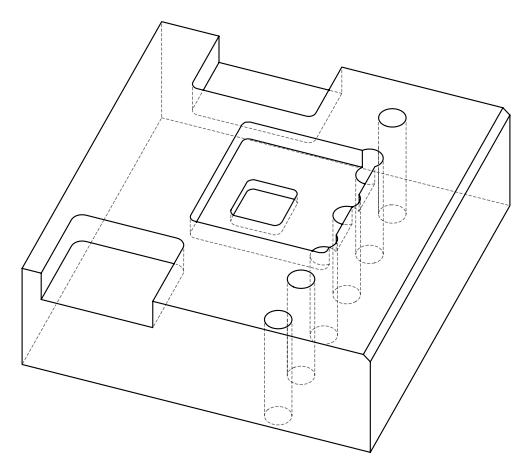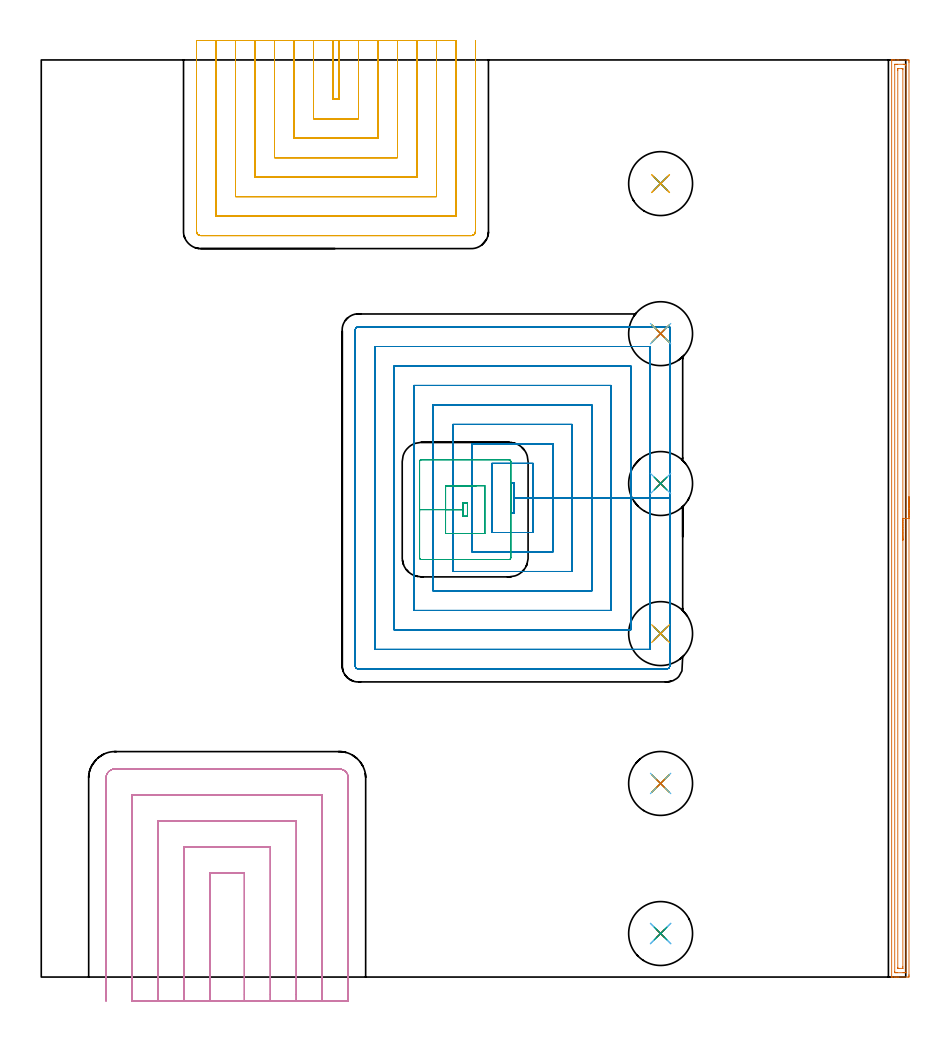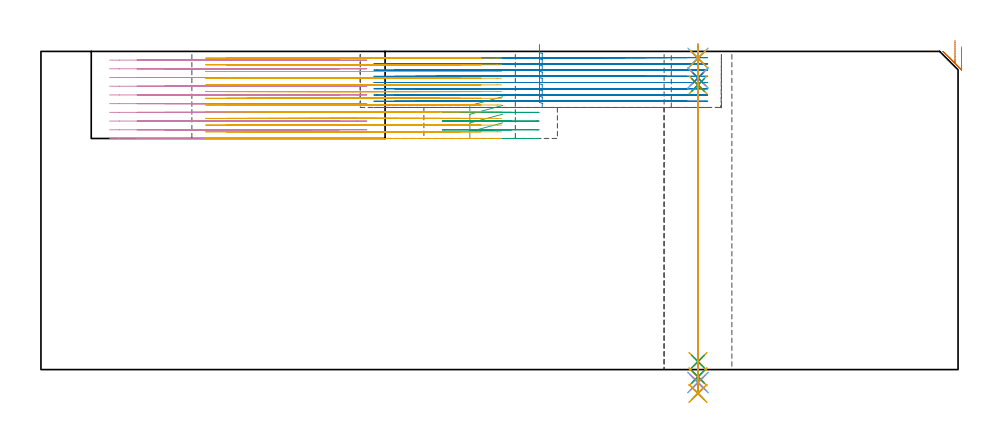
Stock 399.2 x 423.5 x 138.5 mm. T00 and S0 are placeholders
(PLAN: 35 operations, 28 tool changes, 175.7 min)
(1 AREA_MILL | FG_CHAMFER_SURFACE | UGT0205_001 | 10.39 min | 13552 mm3)
(2 MILL_RECTANGULAR_POCKET | POCKET_RECTANGULAR_STRAIGHT | NXT0201_011 | Follow Part, ap 3, ae 75% | 53.69 min | 650718 mm3)
(3 MILL_RECTANGULAR_POCKET_1 | POCKET_RECTANGULAR_STRAIGHT_1 | NXT0201_012 | Follow Part, ap 4, ae 75% | 2.91 min | 47815 mm3)
(4 MILL_SLOT | SLOT_PARTIAL_RECTANGULAR | NXT0201_012 | Follow Part, ap 4, ae 75% | 33.83 min | 502192 mm3)
(5 MILL_SLOT_1 | SLOT_PARTIAL_RECTANGULAR_1 | NXT0201_011 | Follow Part, ap 3, ae 75% | 63.31 min | 463842 mm3)
(6 SPOT_DRILL | STEP1HOLE | NXT0321_9005460120000 | 0.05 min | 224 mm3)
(7 SPOT_DRILL_1 | STEP1HOLE_1 | NXT0321_9005460120000 | 0.05 min | 164 mm3)
(8 SPOT_DRILL_2 | STEP1HOLE_2 | NXT0321_9005460120000 | 0.05 min | 0 mm3)
(9 SPOT_DRILL_3 | STEP1HOLE_3 | NXT0321_9005460120000 | 0.05 min | 0 mm3)
(10 SPOT_DRILL_4 | STEP1HOLE_4 | NXT0321_9005460120000 | 0.05 min | 0 mm3)
(11 SPOT_DRILL_5 | STEP1HOLE_5 | NXT0321_9005460120000 | 0.05 min | 163 mm3)
(12 DRILL_BLIND_HOLE_INTO_CENTER | STEP1HOLE | UGT0301_196 | 0.06 min | 402 mm3)
(13 GUN_DRILL_THROUGH_HOLE | STEP1HOLE | UGT0307_003 | 0.63 min | 4861 mm3)
(14 SPADE_DRILL_TO_ENLARGE_THROUGH_HOLE | STEP1HOLE | UGT0306_009 | 0.59 min | 31713 mm3)
(15 DRILL_TO_ENLARGE_THROUGH_HOLE | STEP1HOLE | UGT0301_394 | 0.61 min | 57442 mm3)
(16 DRILL_BLIND_HOLE_INTO_CENTER_1 | STEP1HOLE_1 | UGT0301_196 | 0.06 min | 353 mm3)
(17 GUN_DRILL_THROUGH_HOLE_1 | STEP1HOLE_1 | UGT0307_003 | 0.63 min | 4868 mm3)
(18 SPADE_DRILL_TO_ENLARGE_THROUGH_HOLE_1 | STEP1HOLE_1 | UGT0306_009 | 0.59 min | 31780 mm3)
(19 DRILL_TO_ENLARGE_THROUGH_HOLE_1 | STEP1HOLE_1 | UGT0301_394 | 0.61 min | 57402 mm3)
(20 DRILL_BLIND_HOLE_INTO_CENTER_2 | STEP1HOLE_2 | UGT0301_196 | 0.06 min | 0 mm3)
(21 GUN_DRILL_THROUGH_HOLE_2 | STEP1HOLE_2 | UGT0307_003 | 0.63 min | 4337 mm3)
(22 SPADE_DRILL_TO_ENLARGE_THROUGH_HOLE_2 | STEP1HOLE_2 | UGT0306_009 | 0.59 min | 26302 mm3)
(23 DRILL_TO_ENLARGE_THROUGH_HOLE_2 | STEP1HOLE_2 | UGT0301_394 | 0.61 min | 48957 mm3)
(24 DRILL_BLIND_HOLE_INTO_CENTER_3 | STEP1HOLE_3 | UGT0301_196 | 0.06 min | 0 mm3)
(25 GUN_DRILL_THROUGH_HOLE_3 | STEP1HOLE_3 | UGT0307_003 | 0.63 min | 4302 mm3)
(26 SPADE_DRILL_TO_ENLARGE_THROUGH_HOLE_3 | STEP1HOLE_3 | UGT0306_009 | 0.59 min | 26269 mm3)
(27 DRILL_TO_ENLARGE_THROUGH_HOLE_3 | STEP1HOLE_3 | UGT0301_394 | 0.61 min | 48922 mm3)
(28 DRILL_BLIND_HOLE_INTO_CENTER_4 | STEP1HOLE_4 | UGT0301_196 | 0.06 min | 0 mm3)
(29 GUN_DRILL_THROUGH_HOLE_4 | STEP1HOLE_4 | UGT0307_003 | 0.63 min | 4380 mm3)
(30 SPADE_DRILL_TO_ENLARGE_THROUGH_HOLE_4 | STEP1HOLE_4 | UGT0306_009 | 0.59 min | 26264 mm3)
(31 DRILL_TO_ENLARGE_THROUGH_HOLE_4 | STEP1HOLE_4 | UGT0301_394 | 0.61 min | 51351 mm3)
(32 DRILL_BLIND_HOLE_INTO_CENTER_5 | STEP1HOLE_5 | UGT0301_196 | 0.06 min | 315 mm3)
(33 GUN_DRILL_THROUGH_HOLE_5 | STEP1HOLE_5 | UGT0307_003 | 0.63 min | 4915 mm3)
(34 SPADE_DRILL_TO_ENLARGE_THROUGH_HOLE_5 | STEP1HOLE_5 | UGT0306_009 | 0.59 min | 31716 mm3)
(35 DRILL_TO_ENLARGE_THROUGH_HOLE_5 | STEP1HOLE_5 | UGT0301_394 | 0.61 min | 57440 mm3)
(TOOL UGT0205_001 | Chamfer Mill 20 x 3 x 45 deg. | D20 FL50 Z2)
(TOOL NXT0201_011 | ENDMILL 12mm [2P460-1200-NA 1630] | D12 FL38 Z6)
(TOOL NXT0201_012 | ENDMILL 16mm [2P460-1600-NA 1630] | D16 FL38 Z6)
(TOOL NXT0321_9005460120000 | NC Spot Drill, 142deg, 12mm, Carbide, Uncoated | D12 PA142 FL30 Z2)
(TOOL UGT0301_196 | Twist Drill 7.7 mm | D7.7 PA118 FL73 Z2)
(TOOL UGT0307_003 | Gun Drill 7 mm | D7 PA130 FL24 Z1)
(TOOL UGT0306_009 | Spade Drill 18.5mm | D18.5 PA132 FL10 Z2)
(TOOL UGT0301_394 | Twist Drill 29.5 mm | D29.5 PA118 FL165 Z2)
(OP 1 AREA_MILL)
G17 G21 G94 G90
T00 M6
G54
G17 G0 G90 X400.7 Y221.75 S1061 M3
G43 Z148.5 H0
Z140.5
G94 G1 Y221.712 Z139.628 F250.
Y221.598 Z138.764
Y221.409 Z137.912
Y221.147 Z137.08
Y220.813 Z136.274
Y220.41 Z135.5
Y219.941 Z134.764
Y219.41 Z134.072
Y218.821 Z133.429
Y218.178 Z132.84
Y217.486 Z132.309
Y216.75 Z131.84
Y215.976 Z131.437
Y215.17 Z131.103
Y214.338 Z130.841
Y213.486 Z130.652
Y212.622 Z130.538
Y211.75 Z130.5
Y1.028
X400.699 Y0.61 Z130.501
X400.695 Y0.141 Z130.503
X400.691 Y0.009 Z130.506
X400.231 Y0. Z130.966
X395.817 Z135.377
X395.258 Z135.939
X394.935 Z136.262
X394.375 Z136.821
X394.052 Z137.143
X393.043 Z138.156
X392.71 Y0.007 Z138.481
X392.702 Y0.008 Z138.488
X392.7 Y0.163 Z138.5
Y423.336
X392.702 Y423.493 Z138.488
X392.71 Y423.5 Z138.48
X393.044 Z138.156
X393.405 Z137.794
X394.052 Z137.143
X395.258 Z135.939
X395.817 Z135.377
X399.951 Z131.246
X400.231 Y423.497 Z130.966
X400.692 Y423.491 Z130.506
X400.695 Y423.359 Z130.503
X400.699 Y422.89 Z130.501
X400.7 Y422.416 Z130.5
Y211.75
X399.286 Z131.914
X399.285 Y2.188 Z131.915
X399.284 Y2.084 Z131.916
X399.281 Y2.034 Z131.919
X399.28 Y2.016 Z131.92
X399.247 Y2.01 Z131.953
X398.854 Y2.002 Z132.346
X398.465 Y2.001 Z132.735
X397.974 Y2. Z133.226
X395.325 Z135.875
X394.935 Y2.001 Z136.265
X394.44 Y2.003 Z136.76
X394.222 Y2.01 Z136.978
X394.121 Y2.018 Z137.079
X394.115 Y2.331 Z137.085
Y2.395
Y421.312
X394.116 Y421.416 Z137.084
X394.118 Y421.466 Z137.082
X394.12 Y421.484 Z137.08
X394.153 Y421.49 Z137.047
X394.546 Y421.498 Z136.654
X394.935 Y421.499 Z136.265
X395.426 Y421.5 Z135.774
X398.074 Z133.126
X398.465 Y421.499 Z132.735
X398.96 Y421.497 Z132.24
X399.178 Y421.49 Z132.022
X399.279 Y421.482 Z131.921
X399.285 Y421.169 Z131.915
Y421.105
X399.286 Y211.75 Z131.914
X397.872 Z133.328
X397.871 Y4.782 Z133.329
X397.867 Y4.181 Z133.333
X397.865 Y4.036 Z133.335
X397.863 Y4.01 Z133.337
X397.821 Y4.006 Z133.379
X397.76 Y4.001 Z133.44
X395.996 Z135.204
X395.817 Y4.004 Z135.383
X395.639 Y4.01 Z135.561
X395.535 Y4.015 Z135.665
X395.532 Y4.084 Z135.668
X395.53 Y4.181 Z135.67
X395.529 Y4.473 Z135.671
Y418.718
X395.533 Y419.319 Z135.667
X395.535 Y419.464 Z135.665
X395.537 Y419.49 Z135.663
X395.579 Y419.494 Z135.621
X395.64 Y419.499 Z135.56
X397.404 Z133.796
X397.583 Y419.496 Z133.617
X397.761 Y419.49 Z133.439
X397.865 Y419.485 Z133.335
X397.868 Y419.416 Z133.332
X397.869 Y419.319 Z133.331
X397.871 Y419.027 Z133.329
X397.872 Y211.75 Z133.328
Y210.878 Z133.367
Y210.013 Z133.48
Y209.162 Z133.669
Y208.33 Z133.932
Y207.524 Z134.265
Y206.75 Z134.668
Y206.014 Z135.137
Y205.322 Z135.668
Y204.679 Z136.257
Y204.09 Z136.901
Y203.558 Z137.593
Y203.09 Z138.328
Y202.687 Z139.102
Y202.353 Z139.908
Y202.091 Z140.74
Y201.902 Z141.592
Y201.788 Z142.457
Y201.75 Z143.328
G0 Z148.5
M5
M2
(OP 2 MILL_RECTANGULAR_POCKET)
G17 G21 G94 G90
T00 M6
G54
G17 G0 G90 X217. Y227.464 S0 M3
G43 Z148.5 H1
Z141.5
G94 G1 Y214.3 Z137.973 F250.
X218.2 Z137.651
Y221.25 Z135.789
Y228.2 F500.
X217.
Y214.3
X218.2
Y221.25
X227.2
Y237.2
X208.
Y205.3
X227.2
Y221.25
X236.2
Y246.2
X199.
Y196.3
X236.2
Y221.25
X245.2
Y255.2
X190.
Y187.3
X245.2
Y221.25
X254.2
Y264.2
X181.
Y178.3
X254.2
Y221.25
X263.2
Y273.2
X172.
Y169.3
X263.2
Y221.25
X272.2
Y282.2
X163.
Y160.3
X272.2
Y221.25
X281.2
Y291.2
X154.
Y151.3
X281.2
Y221.25
X290.2
Y300.2
X146.3
G3 X145. Y298.9 R1.3
G1 Y143.6
G3 X146.3 Y142.3 R1.3
G1 X288.9
G3 X290.2 Y143.6 R1.3
G1 Y221.25
Y222.25
G0 X217. Y227.464 Z138.789
G1 Y214.3 Z135.261 F250.
X218.2 Z134.94
Y221.25 Z133.078
Y228.2 F500.
X217.
Y214.3
X218.2
Y221.25
X227.2
Y237.2
X208.
Y205.3
X227.2
Y221.25
X236.2
Y246.2
X199.
Y196.3
X236.2
Y221.25
X245.2
Y255.2
X190.
Y187.3
X245.2
Y221.25
X254.2
Y264.2
X181.
Y178.3
X254.2
Y221.25
X263.2
Y273.2
X172.
Y169.3
X263.2
Y221.25
X272.2
Y282.2
X163.
Y160.3
X272.2
Y221.25
X281.2
Y291.2
X154.
Y151.3
X281.2
Y221.25
X290.2
Y300.2
X146.3
G3 X145. Y298.9 R1.3
G1 Y143.6
G3 X146.3 Y142.3 R1.3
G1 X288.9
G3 X290.2 Y143.6 R1.3
G1 Y221.25
Y222.25
G0 X217. Y227.464 Z136.078
G1 Y214.3 Z132.55 F250.
X218.2 Z132.229
Y221.25 Z130.367
Y228.2 F500.
X217.
Y214.3
X218.2
Y221.25
X227.2
Y237.2
X208.
Y205.3
X227.2
Y221.25
X236.2
Y246.2
X199.
Y196.3
X236.2
Y221.25
X245.2
Y255.2
X190.
Y187.3
X245.2
Y221.25
X254.2
Y264.2
X181.
Y178.3
X254.2
Y221.25
X263.2
Y273.2
X172.
Y169.3
X263.2
Y221.25
X272.2
Y282.2
X163.
Y160.3
X272.2
Y221.25
X281.2
Y291.2
X154.
Y151.3
X281.2
Y221.25
X290.2
Y300.2
X146.3
G3 X145. Y298.9 R1.3
G1 Y143.6
G3 X146.3 Y142.3 R1.3
G1 X288.9
G3 X290.2 Y143.6 R1.3
G1 Y221.25
Y222.25
G0 X217. Y227.464 Z133.367
G1 Y214.3 Z129.839 F250.
X218.2 Z129.518
Y221.25 Z127.656
Y228.2 F500.
X217.
Y214.3
X218.2
Y221.25
X227.2
Y237.2
X208.
Y205.3
X227.2
Y221.25
X236.2
Y246.2
X199.
Y196.3
X236.2
Y221.25
X245.2
Y255.2
X190.
Y187.3
X245.2
Y221.25
X254.2
Y264.2
X181.
Y178.3
X254.2
Y221.25
X263.2
Y273.2
X172.
Y169.3
X263.2
Y221.25
X272.2
Y282.2
X163.
Y160.3
X272.2
Y221.25
X281.2
Y291.2
X154.
Y151.3
X281.2
Y221.25
X290.2
Y300.2
X146.3
G3 X145. Y298.9 R1.3
G1 Y143.6
G3 X146.3 Y142.3 R1.3
G1 X288.9
G3 X290.2 Y143.6 R1.3
G1 Y221.25
Y222.25
G0 X217. Y227.464 Z130.656
G1 Y214.3 Z127.128 F250.
X218.2 Z126.807
Y221.25 Z124.944
Y228.2 F500.
X217.
Y214.3
X218.2
Y221.25
X227.2
Y237.2
X208.
Y205.3
X227.2
Y221.25
X236.2
Y246.2
X199.
Y196.3
X236.2
Y221.25
X245.2
Y255.2
X190.
Y187.3
X245.2
Y221.25
X254.2
Y264.2
X181.
Y178.3
X254.2
Y221.25
X263.2
Y273.2
X172.
Y169.3
X263.2
Y221.25
X272.2
Y282.2
X163.
Y160.3
X272.2
Y221.25
X281.2
Y291.2
X154.
Y151.3
X281.2
Y221.25
X290.2
Y300.2
X146.3
G3 X145. Y298.9 R1.3
G1 Y143.6
G3 X146.3 Y142.3 R1.3
G1 X288.9
G3 X290.2 Y143.6 R1.3
G1 Y221.25
Y222.25
G0 X217. Y227.464 Z127.944
G1 Y214.3 Z124.417 F250.
X218.2 Z124.096
Y221.25 Z122.233
Y228.2 F500.
X217.
Y214.3
X218.2
Y221.25
X227.2
Y237.2
X208.
Y205.3
X227.2
Y221.25
X236.2
Y246.2
X199.
Y196.3
X236.2
Y221.25
X245.2
Y255.2
X190.
Y187.3
X245.2
Y221.25
X254.2
Y264.2
X181.
Y178.3
X254.2
Y221.25
X263.2
Y273.2
X172.
Y169.3
X263.2
Y221.25
X272.2
Y282.2
X163.
Y160.3
X272.2
Y221.25
X281.2
Y291.2
X154.
Y151.3
X281.2
Y221.25
X290.2
Y300.2
X146.3
G3 X145. Y298.9 R1.3
G1 Y143.6
G3 X146.3 Y142.3 R1.3
G1 X288.9
G3 X290.2 Y143.6 R1.3
G1 Y221.25
Y222.25
G0 X217. Y227.464 Z125.233
G1 Y214.3 Z121.706 F250.
X218.2 Z121.384
Y221.25 Z119.522
Y228.2 F500.
X217.
Y214.3
X218.2
Y221.25
X227.2
Y237.2
X208.
Y205.3
X227.2
Y221.25
X236.2
Y246.2
X199.
Y196.3
X236.2
Y221.25
X245.2
Y255.2
X190.
Y187.3
X245.2
Y221.25
X254.2
Y264.2
X181.
Y178.3
X254.2
Y221.25
X263.2
Y273.2
X172.
Y169.3
X263.2
Y221.25
X272.2
Y282.2
X163.
Y160.3
X272.2
Y221.25
X281.2
Y291.2
X154.
Y151.3
X281.2
Y221.25
X290.2
Y300.2
X146.3
G3 X145. Y298.9 R1.3
G1 Y143.6
G3 X146.3 Y142.3 R1.3
G1 X288.9
G3 X290.2 Y143.6 R1.3
G1 Y221.25
Y222.25
G0 X217. Y227.464 Z122.522
G1 Y214.3 Z118.995 F250.
X218.2 Z118.673
Y221.25 Z116.811
Y228.2 F500.
X217.
Y214.3
X218.2
Y221.25
X227.2
Y237.2
X208.
Y205.3
X227.2
Y221.25
X236.2
Y246.2
X199.
Y196.3
X236.2
Y221.25
X245.2
Y255.2
X190.
Y187.3
X245.2
Y221.25
X254.2
Y264.2
X181.
Y178.3
X254.2
Y221.25
X263.2
Y273.2
X172.
Y169.3
X263.2
Y221.25
X272.2
Y282.2
X163.
Y160.3
X272.2
Y221.25
X281.2
Y291.2
X154.
Y151.3
X281.2
Y221.25
X290.2
Y300.2
X146.3
G3 X145. Y298.9 R1.3
G1 Y143.6
G3 X146.3 Y142.3 R1.3
G1 X288.9
G3 X290.2 Y143.6 R1.3
G1 Y221.25
Y222.25
G0 X217. Y227.464 Z119.811
G1 Y214.3 Z116.284 F250.
X218.2 Z115.962
Y221.25 Z114.1
Y228.2 F500.
X217.
Y214.3
X218.2
Y221.25
X227.2
Y237.2
X208.
Y205.3
X227.2
Y221.25
X236.2
Y246.2
X199.
Y196.3
X236.2
Y221.25
X245.2
Y255.2
X190.
Y187.3
X245.2
Y221.25
X254.2
Y264.2
X181.
Y178.3
X254.2
Y221.25
X263.2
Y273.2
X172.
Y169.3
X263.2
Y221.25
X272.2
Y282.2
X163.
Y160.3
X272.2
Y221.25
X281.2
Y291.2
X154.
Y151.3
X281.2
Y221.25
X290.2
Y300.2
X146.3
G3 X145. Y298.9 R1.3
G1 Y143.6
G3 X146.3 Y142.3 R1.3
G1 X288.9
G3 X290.2 Y143.6 R1.3
G1 Y221.25
Y222.25
G0 Z148.5
M5
M2
(OP 3 MILL_RECTANGULAR_POCKET_1)
G17 G21 G94 G90
T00 M6
G54
G17 G0 G90 X200.991 Y226.9 S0 M3
G43 Z148.5 H1
Z118.76
G94 G1 X186.7 Z114.931 F250.
Y215.85 Z111.97
X194.7
Y212.8 F500.
X196.8
Y218.9
X194.7
Y215.85
X186.7
Y204.8
X204.8
Y226.9
X186.7
Y215.85
X174.7
Y193.6
G3 X175.5 Y192.8 R0.8
G1 X216.
G3 X216.8 Y193.6 R0.8
G1 Y238.1
G3 X216. Y238.9 R0.8
G1 X175.5
G3 X174.7 Y238.1 R0.8
G1 Y215.85
Y214.85
G0 X200.991 Y226.9 Z114.97
G1 X186.7 Z111.141 F250.
Y215.85 Z108.18
X194.7
Y212.8 F500.
X196.8
Y218.9
X194.7
Y215.85
X186.7
Y204.8
X204.8
Y226.9
X186.7
Y215.85
X174.7
Y193.6
G3 X175.5 Y192.8 R0.8
G1 X216.
G3 X216.8 Y193.6 R0.8
G1 Y238.1
G3 X216. Y238.9 R0.8
G1 X175.5
G3 X174.7 Y238.1 R0.8
G1 Y215.85
Y214.85
G0 X200.991 Y226.9 Z111.18
G1 X186.7 Z107.351 F250.
Y215.85 Z104.39
X194.7
Y212.8 F500.
X196.8
Y218.9
X194.7
Y215.85
X186.7
Y204.8
X204.8
Y226.9
X186.7
Y215.85
X174.7
Y193.6
G3 X175.5 Y192.8 R0.8
G1 X216.
G3 X216.8 Y193.6 R0.8
G1 Y238.1
G3 X216. Y238.9 R0.8
G1 X175.5
G3 X174.7 Y238.1 R0.8
G1 Y215.85
Y214.85
G0 X200.991 Y226.9 Z107.39
G1 X186.7 Z103.561 F250.
Y215.85 Z100.6
X194.7
Y212.8 F500.
X196.8
Y218.9
X194.7
Y215.85
X186.7
Y204.8
X204.8
Y226.9
X186.7
Y215.85
X174.7
Y193.6
G3 X175.5 Y192.8 R0.8
G1 X216.
G3 X216.8 Y193.6 R0.8
G1 Y238.1
G3 X216. Y238.9 R0.8
G1 X175.5
G3 X174.7 Y238.1 R0.8
G1 Y215.85
Y214.85
G0 Z148.5
M5
M2
(OP 4 MILL_SLOT)
G17 G21 G94 G90
T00 M6
G54
G17 G0 G90 X93.8 Y-11. S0 M3
G43 Z148.5 H1
Z134.71
G94 G1 Y-8. F250.
Y48.1 F500.
X77.9
Y-8.
Y-11. F250.
X105.8
Y-8.
Y60.1 F500.
X65.9
Y-8.
Y-11. F250.
X117.8
Y-8.
Y72.1 F500.
X53.9
Y-8.
Y-11. F250.
X129.8
Y-8.
Y84.1 F500.
X41.9
Y-8.
Y-11. F250.
X141.8
Y-8.
Y91.9 F500.
G3 X137.6 Y96.1 R4.2
G1 X34.1
G3 X29.9 Y91.9 R4.2
G1 Y-8.
Y-11. F250.
G0 X93.8 Z130.92
G1 Y-8.
Y48.1 F500.
X77.9
Y-8.
Y-11. F250.
X105.8
Y-8.
Y60.1 F500.
X65.9
Y-8.
Y-11. F250.
X117.8
Y-8.
Y72.1 F500.
X53.9
Y-8.
Y-11. F250.
X129.8
Y-8.
Y84.1 F500.
X41.9
Y-8.
Y-11. F250.
X141.8
Y-8.
Y91.9 F500.
G3 X137.6 Y96.1 R4.2
G1 X34.1
G3 X29.9 Y91.9 R4.2
G1 Y-8.
Y-11. F250.
G0 X93.8 Z127.13
G1 Y-8.
Y48.1 F500.
X77.9
Y-8.
Y-11. F250.
X105.8
Y-8.
Y60.1 F500.
X65.9
Y-8.
Y-11. F250.
X117.8
Y-8.
Y72.1 F500.
X53.9
Y-8.
Y-11. F250.
X129.8
Y-8.
Y84.1 F500.
X41.9
Y-8.
Y-11. F250.
X141.8
Y-8.
Y91.9 F500.
G3 X137.6 Y96.1 R4.2
G1 X34.1
G3 X29.9 Y91.9 R4.2
G1 Y-8.
Y-11. F250.
G0 X93.8 Z123.34
G1 Y-8.
Y48.1 F500.
X77.9
Y-8.
Y-11. F250.
X105.8
Y-8.
Y60.1 F500.
X65.9
Y-8.
Y-11. F250.
X117.8
Y-8.
Y72.1 F500.
X53.9
Y-8.
Y-11. F250.
X129.8
Y-8.
Y84.1 F500.
X41.9
Y-8.
Y-11. F250.
X141.8
Y-8.
Y91.9 F500.
G3 X137.6 Y96.1 R4.2
G1 X34.1
G3 X29.9 Y91.9 R4.2
G1 Y-8.
Y-11. F250.
G0 X93.8 Z119.55
G1 Y-8.
Y48.1 F500.
X77.9
Y-8.
Y-11. F250.
X105.8
Y-8.
Y60.1 F500.
X65.9
Y-8.
Y-11. F250.
X117.8
Y-8.
Y72.1 F500.
X53.9
Y-8.
Y-11. F250.
X129.8
Y-8.
Y84.1 F500.
X41.9
Y-8.
Y-11. F250.
X141.8
Y-8.
Y91.9 F500.
G3 X137.6 Y96.1 R4.2
G1 X34.1
G3 X29.9 Y91.9 R4.2
G1 Y-8.
Y-11. F250.
G0 X93.8 Z115.76
G1 Y-8.
Y48.1 F500.
X77.9
Y-8.
Y-11. F250.
X105.8
Y-8.
Y60.1 F500.
X65.9
Y-8.
Y-11. F250.
X117.8
Y-8.
Y72.1 F500.
X53.9
Y-8.
Y-11. F250.
X129.8
Y-8.
Y84.1 F500.
X41.9
Y-8.
Y-11. F250.
X141.8
Y-8.
Y91.9 F500.
G3 X137.6 Y96.1 R4.2
G1 X34.1
G3 X29.9 Y91.9 R4.2
G1 Y-8.
Y-11. F250.
G0 X93.8 Z111.97
G1 Y-8.
Y48.1 F500.
X77.9
Y-8.
Y-11. F250.
X105.8
Y-8.
Y60.1 F500.
X65.9
Y-8.
Y-11. F250.
X117.8
Y-8.
Y72.1 F500.
X53.9
Y-8.
Y-11. F250.
X129.8
Y-8.
Y84.1 F500.
X41.9
Y-8.
Y-11. F250.
X141.8
Y-8.
Y91.9 F500.
G3 X137.6 Y96.1 R4.2
G1 X34.1
G3 X29.9 Y91.9 R4.2
G1 Y-8.
Y-11. F250.
G0 X93.8 Z108.18
G1 Y-8.
Y48.1 F500.
X77.9
Y-8.
Y-11. F250.
X105.8
Y-8.
Y60.1 F500.
X65.9
Y-8.
Y-11. F250.
X117.8
Y-8.
Y72.1 F500.
X53.9
Y-8.
Y-11. F250.
X129.8
Y-8.
Y84.1 F500.
X41.9
Y-8.
Y-11. F250.
X141.8
Y-8.
Y91.9 F500.
G3 X137.6 Y96.1 R4.2
G1 X34.1
G3 X29.9 Y91.9 R4.2
G1 Y-8.
Y-11. F250.
G0 X93.8 Z104.39
G1 Y-8.
Y48.1 F500.
X77.9
Y-8.
Y-11. F250.
X105.8
Y-8.
Y60.1 F500.
X65.9
Y-8.
Y-11. F250.
X117.8
Y-8.
Y72.1 F500.
X53.9
Y-8.
Y-11. F250.
X129.8
Y-8.
Y84.1 F500.
X41.9
Y-8.
Y-11. F250.
X141.8
Y-8.
Y91.9 F500.
G3 X137.6 Y96.1 R4.2
G1 X34.1
G3 X29.9 Y91.9 R4.2
G1 Y-8.
Y-11. F250.
G0 X93.8 Z100.6
G1 Y-8.
Y48.1 F500.
X77.9
Y-8.
Y-11. F250.
X105.8
Y-8.
Y60.1 F500.
X65.9
Y-8.
Y-11. F250.
X117.8
Y-8.
Y72.1 F500.
X53.9
Y-8.
Y-11. F250.
X129.8
Y-8.
Y84.1 F500.
X41.9
Y-8.
Y-11. F250.
X141.8
Y-8.
Y91.9 F500.
G3 X137.6 Y96.1 R4.2
G1 X34.1
G3 X29.9 Y91.9 R4.2
G1 Y-8.
Y-11. F250.
G0 Z148.5
M5
M2
(OP 5 MILL_SLOT_1)
G17 G21 G94 G90
T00 M6
G54
G17 G0 G90 X134.7 Y432.5 S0 M3
G43 Z148.5 H1
Z135.585
G94 G1 Y429.5 F250.
Y405.4 F500.
X137.5
Y429.5
Y432.5 F250.
X125.7
Y429.5
Y396.4 F500.
X146.5
Y429.5
Y432.5 F250.
X116.7
Y429.5
Y387.4 F500.
X155.5
Y429.5
Y432.5 F250.
X107.7
Y429.5
Y378.4 F500.
X164.5
Y429.5
Y432.5 F250.
X98.7
Y429.5
Y369.4 F500.
X173.5
Y429.5
Y432.5 F250.
X89.7
Y429.5
Y360.4 F500.
X182.5
Y429.5
Y432.5 F250.
X80.7
Y429.5
Y351.4 F500.
X191.5
Y429.5
Y432.5 F250.
X71.7
Y429.5
Y344.3 F500.
G3 X73.6 Y342.4 R1.9
G1 X198.6
G3 X200.5 Y344.3 R1.9
G1 Y429.5
Y432.5 F250.
G0 X134.7 Z132.669
G1 Y429.5
Y405.4 F500.
X137.5
Y429.5
Y432.5 F250.
X125.7
Y429.5
Y396.4 F500.
X146.5
Y429.5
Y432.5 F250.
X116.7
Y429.5
Y387.4 F500.
X155.5
Y429.5
Y432.5 F250.
X107.7
Y429.5
Y378.4 F500.
X164.5
Y429.5
Y432.5 F250.
X98.7
Y429.5
Y369.4 F500.
X173.5
Y429.5
Y432.5 F250.
X89.7
Y429.5
Y360.4 F500.
X182.5
Y429.5
Y432.5 F250.
X80.7
Y429.5
Y351.4 F500.
X191.5
Y429.5
Y432.5 F250.
X71.7
Y429.5
Y344.3 F500.
G3 X73.6 Y342.4 R1.9
G1 X198.6
G3 X200.5 Y344.3 R1.9
G1 Y429.5
Y432.5 F250.
G0 X134.7 Z129.754
G1 Y429.5
Y405.4 F500.
X137.5
Y429.5
Y432.5 F250.
X125.7
Y429.5
Y396.4 F500.
X146.5
Y429.5
Y432.5 F250.
X116.7
Y429.5
Y387.4 F500.
X155.5
Y429.5
Y432.5 F250.
X107.7
Y429.5
Y378.4 F500.
X164.5
Y429.5
Y432.5 F250.
X98.7
Y429.5
Y369.4 F500.
X173.5
Y429.5
Y432.5 F250.
X89.7
Y429.5
Y360.4 F500.
X182.5
Y429.5
Y432.5 F250.
X80.7
Y429.5
Y351.4 F500.
X191.5
Y429.5
Y432.5 F250.
X71.7
Y429.5
Y344.3 F500.
G3 X73.6 Y342.4 R1.9
G1 X198.6
G3 X200.5 Y344.3 R1.9
G1 Y429.5
Y432.5 F250.
G0 X134.7 Z126.838
G1 Y429.5
Y405.4 F500.
X137.5
Y429.5
Y432.5 F250.
X125.7
Y429.5
Y396.4 F500.
X146.5
Y429.5
Y432.5 F250.
X116.7
Y429.5
Y387.4 F500.
X155.5
Y429.5
Y432.5 F250.
X107.7
Y429.5
Y378.4 F500.
X164.5
Y429.5
Y432.5 F250.
X98.7
Y429.5
Y369.4 F500.
X173.5
Y429.5
Y432.5 F250.
X89.7
Y429.5
Y360.4 F500.
X182.5
Y429.5
Y432.5 F250.
X80.7
Y429.5
Y351.4 F500.
X191.5
Y429.5
Y432.5 F250.
X71.7
Y429.5
Y344.3 F500.
G3 X73.6 Y342.4 R1.9
G1 X198.6
G3 X200.5 Y344.3 R1.9
G1 Y429.5
Y432.5 F250.
G0 X134.7 Z123.923
G1 Y429.5
Y405.4 F500.
X137.5
Y429.5
Y432.5 F250.
X125.7
Y429.5
Y396.4 F500.
X146.5
Y429.5
Y432.5 F250.
X116.7
Y429.5
Y387.4 F500.
X155.5
Y429.5
Y432.5 F250.
X107.7
Y429.5
Y378.4 F500.
X164.5
Y429.5
Y432.5 F250.
X98.7
Y429.5
Y369.4 F500.
X173.5
Y429.5
Y432.5 F250.
X89.7
Y429.5
Y360.4 F500.
X182.5
Y429.5
Y432.5 F250.
X80.7
Y429.5
Y351.4 F500.
X191.5
Y429.5
Y432.5 F250.
X71.7
Y429.5
Y344.3 F500.
G3 X73.6 Y342.4 R1.9
G1 X198.6
G3 X200.5 Y344.3 R1.9
G1 Y429.5
Y432.5 F250.
G0 X134.7 Z121.008
G1 Y429.5
Y405.4 F500.
X137.5
Y429.5
Y432.5 F250.
X125.7
Y429.5
Y396.4 F500.
X146.5
Y429.5
Y432.5 F250.
X116.7
Y429.5
Y387.4 F500.
X155.5
Y429.5
Y432.5 F250.
X107.7
Y429.5
Y378.4 F500.
X164.5
Y429.5
Y432.5 F250.
X98.7
Y429.5
Y369.4 F500.
X173.5
Y429.5
Y432.5 F250.
X89.7
Y429.5
Y360.4 F500.
X182.5
Y429.5
Y432.5 F250.
X80.7
Y429.5
Y351.4 F500.
X191.5
Y429.5
Y432.5 F250.
X71.7
Y429.5
Y344.3 F500.
G3 X73.6 Y342.4 R1.9
G1 X198.6
G3 X200.5 Y344.3 R1.9
G1 Y429.5
Y432.5 F250.
G0 X134.7 Z118.092
G1 Y429.5
Y405.4 F500.
X137.5
Y429.5
Y432.5 F250.
X125.7
Y429.5
Y396.4 F500.
X146.5
Y429.5
Y432.5 F250.
X116.7
Y429.5
Y387.4 F500.
X155.5
Y429.5
Y432.5 F250.
X107.7
Y429.5
Y378.4 F500.
X164.5
Y429.5
Y432.5 F250.
X98.7
Y429.5
Y369.4 F500.
X173.5
Y429.5
Y432.5 F250.
X89.7
Y429.5
Y360.4 F500.
X182.5
Y429.5
Y432.5 F250.
X80.7
Y429.5
Y351.4 F500.
X191.5
Y429.5
Y432.5 F250.
X71.7
Y429.5
Y344.3 F500.
G3 X73.6 Y342.4 R1.9
G1 X198.6
G3 X200.5 Y344.3 R1.9
G1 Y429.5
Y432.5 F250.
G0 X134.7 Z115.177
G1 Y429.5
Y405.4 F500.
X137.5
Y429.5
Y432.5 F250.
X125.7
Y429.5
Y396.4 F500.
X146.5
Y429.5
Y432.5 F250.
X116.7
Y429.5
Y387.4 F500.
X155.5
Y429.5
Y432.5 F250.
X107.7
Y429.5
Y378.4 F500.
X164.5
Y429.5
Y432.5 F250.
X98.7
Y429.5
Y369.4 F500.
X173.5
Y429.5
Y432.5 F250.
X89.7
Y429.5
Y360.4 F500.
X182.5
Y429.5
Y432.5 F250.
X80.7
Y429.5
Y351.4 F500.
X191.5
Y429.5
Y432.5 F250.
X71.7
Y429.5
Y344.3 F500.
G3 X73.6 Y342.4 R1.9
G1 X198.6
G3 X200.5 Y344.3 R1.9
G1 Y429.5
Y432.5 F250.
G0 X134.7 Z112.262
G1 Y429.5
Y405.4 F500.
X137.5
Y429.5
Y432.5 F250.
X125.7
Y429.5
Y396.4 F500.
X146.5
Y429.5
Y432.5 F250.
X116.7
Y429.5
Y387.4 F500.
X155.5
Y429.5
Y432.5 F250.
X107.7
Y429.5
Y378.4 F500.
X164.5
Y429.5
Y432.5 F250.
X98.7
Y429.5
Y369.4 F500.
X173.5
Y429.5
Y432.5 F250.
X89.7
Y429.5
Y360.4 F500.
X182.5
Y429.5
Y432.5 F250.
X80.7
Y429.5
Y351.4 F500.
X191.5
Y429.5
Y432.5 F250.
X71.7
Y429.5
Y344.3 F500.
G3 X73.6 Y342.4 R1.9
G1 X198.6
G3 X200.5 Y344.3 R1.9
G1 Y429.5
Y432.5 F250.
G0 X134.7 Z109.346
G1 Y429.5
Y405.4 F500.
X137.5
Y429.5
Y432.5 F250.
X125.7
Y429.5
Y396.4 F500.
X146.5
Y429.5
Y432.5 F250.
X116.7
Y429.5
Y387.4 F500.
X155.5
Y429.5
Y432.5 F250.
X107.7
Y429.5
Y378.4 F500.
X164.5
Y429.5
Y432.5 F250.
X98.7
Y429.5
Y369.4 F500.
X173.5
Y429.5
Y432.5 F250.
X89.7
Y429.5
Y360.4 F500.
X182.5
Y429.5
Y432.5 F250.
X80.7
Y429.5
Y351.4 F500.
X191.5
Y429.5
Y432.5 F250.
X71.7
Y429.5
Y344.3 F500.
G3 X73.6 Y342.4 R1.9
G1 X198.6
G3 X200.5 Y344.3 R1.9
G1 Y429.5
Y432.5 F250.
G0 X134.7 Z106.431
G1 Y429.5
Y405.4 F500.
X137.5
Y429.5
Y432.5 F250.
X125.7
Y429.5
Y396.4 F500.
X146.5
Y429.5
Y432.5 F250.
X116.7
Y429.5
Y387.4 F500.
X155.5
Y429.5
Y432.5 F250.
X107.7
Y429.5
Y378.4 F500.
X164.5
Y429.5
Y432.5 F250.
X98.7
Y429.5
Y369.4 F500.
X173.5
Y429.5
Y432.5 F250.
X89.7
Y429.5
Y360.4 F500.
X182.5
Y429.5
Y432.5 F250.
X80.7
Y429.5
Y351.4 F500.
X191.5
Y429.5
Y432.5 F250.
X71.7
Y429.5
Y344.3 F500.
G3 X73.6 Y342.4 R1.9
G1 X198.6
G3 X200.5 Y344.3 R1.9
G1 Y429.5
Y432.5 F250.
G0 X134.7 Z103.515
G1 Y429.5
Y405.4 F500.
X137.5
Y429.5
Y432.5 F250.
X125.7
Y429.5
Y396.4 F500.
X146.5
Y429.5
Y432.5 F250.
X116.7
Y429.5
Y387.4 F500.
X155.5
Y429.5
Y432.5 F250.
X107.7
Y429.5
Y378.4 F500.
X164.5
Y429.5
Y432.5 F250.
X98.7
Y429.5
Y369.4 F500.
X173.5
Y429.5
Y432.5 F250.
X89.7
Y429.5
Y360.4 F500.
X182.5
Y429.5
Y432.5 F250.
X80.7
Y429.5
Y351.4 F500.
X191.5
Y429.5
Y432.5 F250.
X71.7
Y429.5
Y344.3 F500.
G3 X73.6 Y342.4 R1.9
G1 X198.6
G3 X200.5 Y344.3 R1.9
G1 Y429.5
Y432.5 F250.
G0 X134.7 Z100.6
G1 Y429.5
Y405.4 F500.
X137.5
Y429.5
Y432.5 F250.
X125.7
Y429.5
Y396.4 F500.
X146.5
Y429.5
Y432.5 F250.
X116.7
Y429.5
Y387.4 F500.
X155.5
Y429.5
Y432.5 F250.
X107.7
Y429.5
Y378.4 F500.
X164.5
Y429.5
Y432.5 F250.
X98.7
Y429.5
Y369.4 F500.
X173.5
Y429.5
Y432.5 F250.
X89.7
Y429.5
Y360.4 F500.
X182.5
Y429.5
Y432.5 F250.
X80.7
Y429.5
Y351.4 F500.
X191.5
Y429.5
Y432.5 F250.
X71.7
Y429.5
Y344.3 F500.
G3 X73.6 Y342.4 R1.9
G1 X198.6
G3 X200.5 Y344.3 R1.9
G1 Y429.5
Y432.5 F250.
G0 Z148.5
M5
M2
(OP 6 SPOT_DRILL)
G17 G21 G94 G90
T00 M6
G54
G17 G0 G90 X286. Y20.1 S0 M3
G43 Z148.5 H0
G94 G81 G98 Z135.5 F250. R141.5
G80
M5
M2
(OP 7 SPOT_DRILL_1)
G17 G21 G94 G90
T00 M6
G54
G17 G0 G90 X286. Y89.4 S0 M3
G43 Z148.5 H0
G94 G81 G98 Z135.5 F250. R141.5
G80
M5
M2
(OP 8 SPOT_DRILL_2)
G17 G21 G94 G90
T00 M6
G54
G17 G0 G90 X286. Y158.6 S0 M3
G43 Z148.5 H0
G94 G81 G98 Z135.5 F250. R141.5
G80
M5
M2
(OP 9 SPOT_DRILL_3)
G17 G21 G94 G90
T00 M6
G54
G17 G0 G90 X286. Y227.9 S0 M3
G43 Z148.5 H0
G94 G81 G98 Z135.5 F250. R141.5
G80
M5
M2
(OP 10 SPOT_DRILL_4)
G17 G21 G94 G90
T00 M6
G54
G17 G0 G90 X286. Y297.1 S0 M3
G43 Z148.5 H0
G94 G81 G98 Z135.5 F250. R141.5
G80
M5
M2
(OP 11 SPOT_DRILL_5)
G17 G21 G94 G90
T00 M6
G54
G17 G0 G90 X286. Y366.4 S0 M3
G43 Z148.5 H0
G94 G81 G98 Z135.5 F250. R141.5
G80
M5
M2
(OP 12 DRILL_BLIND_HOLE_INTO_CENTER)
G17 G21 G94 G90
T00 M6
G54
G17 G0 G90 X286. Y20.1 S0 M3
G43 Z148.5 H0
G94 G81 G98 Z126.95 F250. R140.5
G80
M5
M2
(OP 13 GUN_DRILL_THROUGH_HOLE)
G17 G21 G94 G90
T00 M6
G54
G17 G0 G90 X286. Y20.1 M8
G43 Z148.5 H0
Z136.133
S716 M3
G94 G1 Z123.921 F125. M26
G4 X.084
Z3.5 F250.
G4 X.084
Z-3.132 F125.
G4 X.084
M5
M9
G0 Z136.133
Z148.5
M2
(OP 14 SPADE_DRILL_TO_ENLARGE_THROUGH_HOLE)
G17 G21 G94 G90
T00 M6
G54
G17 G0 G90 X286. Y20.1 S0 M3
G43 Z148.5 H0
G94 G73 G98 Z-5.618 F250. Q18.015 R140.5
G80
M5
M2
(OP 15 DRILL_TO_ENLARGE_THROUGH_HOLE)
G17 G21 G94 G90
T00 M6
G54
G17 G0 G90 X286. Y20.1 S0 M3
G43 Z148.5 H0
G94 G73 G98 Z-10.363 F250. Q24.81 R140.5
G80
M5
M2
(OP 16 DRILL_BLIND_HOLE_INTO_CENTER_1)
G17 G21 G94 G90
T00 M6
G54
G17 G0 G90 X286. Y89.4 S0 M3
G43 Z148.5 H0
G94 G81 G98 Z126.95 F250. R140.5
G80
M5
M2
(OP 17 GUN_DRILL_THROUGH_HOLE_1)
G17 G21 G94 G90
T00 M6
G54
G17 G0 G90 X286. Y89.4 M8
G43 Z148.5 H0
Z136.133
S716 M3
G94 G1 Z123.921 F125. M26
G4 X.084
Z3.5 F250.
G4 X.084
Z-3.132 F125.
G4 X.084
M5
M9
G0 Z136.133
Z148.5
M2
(OP 18 SPADE_DRILL_TO_ENLARGE_THROUGH_HOLE_1)
G17 G21 G94 G90
T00 M6
G54
G17 G0 G90 X286. Y89.4 S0 M3
G43 Z148.5 H0
G94 G73 G98 Z-5.618 F250. Q18.015 R140.5
G80
M5
M2
(OP 19 DRILL_TO_ENLARGE_THROUGH_HOLE_1)
G17 G21 G94 G90
T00 M6
G54
G17 G0 G90 X286. Y89.4 S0 M3
G43 Z148.5 H0
G94 G73 G98 Z-10.363 F250. Q24.81 R140.5
G80
M5
M2
(OP 20 DRILL_BLIND_HOLE_INTO_CENTER_2)
G17 G21 G94 G90
T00 M6
G54
G17 G0 G90 X286. Y158.6 S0 M3
G43 Z148.5 H0
G94 G81 G98 Z126.95 F250. R140.5
G80
M5
M2
(OP 21 GUN_DRILL_THROUGH_HOLE_2)
G17 G21 G94 G90
T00 M6
G54
G17 G0 G90 X286. Y158.6 M8
G43 Z148.5 H0
Z136.133
S716 M3
G94 G1 Z123.921 F125. M26
G4 X.084
Z3.5 F250.
G4 X.084
Z-3.132 F125.
G4 X.084
M5
M9
G0 Z136.133
Z148.5
M2
(OP 22 SPADE_DRILL_TO_ENLARGE_THROUGH_HOLE_2)
G17 G21 G94 G90
T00 M6
G54
G17 G0 G90 X286. Y158.6 S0 M3
G43 Z148.5 H0
G94 G73 G98 Z-5.618 F250. Q18.015 R140.5
G80
M5
M2
(OP 23 DRILL_TO_ENLARGE_THROUGH_HOLE_2)
G17 G21 G94 G90
T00 M6
G54
G17 G0 G90 X286. Y158.6 S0 M3
G43 Z148.5 H0
G94 G73 G98 Z-10.363 F250. Q24.81 R140.5
G80
M5
M2
(OP 24 DRILL_BLIND_HOLE_INTO_CENTER_3)
G17 G21 G94 G90
T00 M6
G54
G17 G0 G90 X286. Y227.9 S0 M3
G43 Z148.5 H0
G94 G81 G98 Z126.95 F250. R140.5
G80
M5
M2
(OP 25 GUN_DRILL_THROUGH_HOLE_3)
G17 G21 G94 G90
T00 M6
G54
G17 G0 G90 X286. Y227.9 M8
G43 Z148.5 H0
Z136.133
S716 M3
G94 G1 Z123.921 F125. M26
G4 X.084
Z3.5 F250.
G4 X.084
Z-3.132 F125.
G4 X.084
M5
M9
G0 Z136.133
Z148.5
M2
(OP 26 SPADE_DRILL_TO_ENLARGE_THROUGH_HOLE_3)
G17 G21 G94 G90
T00 M6
G54
G17 G0 G90 X286. Y227.9 S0 M3
G43 Z148.5 H0
G94 G73 G98 Z-5.618 F250. Q18.015 R140.5
G80
M5
M2
(OP 27 DRILL_TO_ENLARGE_THROUGH_HOLE_3)
G17 G21 G94 G90
T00 M6
G54
G17 G0 G90 X286. Y227.9 S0 M3
G43 Z148.5 H0
G94 G73 G98 Z-10.363 F250. Q24.81 R140.5
G80
M5
M2
(OP 28 DRILL_BLIND_HOLE_INTO_CENTER_4)
G17 G21 G94 G90
T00 M6
G54
G17 G0 G90 X286. Y297.1 S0 M3
G43 Z148.5 H0
G94 G81 G98 Z126.95 F250. R140.5
G80
M5
M2
(OP 29 GUN_DRILL_THROUGH_HOLE_4)
G17 G21 G94 G90
T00 M6
G54
G17 G0 G90 X286. Y297.1 M8
G43 Z148.5 H0
Z136.133
S716 M3
G94 G1 Z123.921 F125. M26
G4 X.084
Z3.5 F250.
G4 X.084
Z-3.132 F125.
G4 X.084
M5
M9
G0 Z136.133
Z148.5
M2
(OP 30 SPADE_DRILL_TO_ENLARGE_THROUGH_HOLE_4)
G17 G21 G94 G90
T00 M6
G54
G17 G0 G90 X286. Y297.1 S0 M3
G43 Z148.5 H0
G94 G73 G98 Z-5.618 F250. Q18.015 R140.5
G80
M5
M2
(OP 31 DRILL_TO_ENLARGE_THROUGH_HOLE_4)
G17 G21 G94 G90
T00 M6
G54
G17 G0 G90 X286. Y297.1 S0 M3
G43 Z148.5 H0
G94 G73 G98 Z-10.363 F250. Q24.81 R140.5
G80
M5
M2
(OP 32 DRILL_BLIND_HOLE_INTO_CENTER_5)
G17 G21 G94 G90
T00 M6
G54
G17 G0 G90 X286. Y366.4 S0 M3
G43 Z148.5 H0
G94 G81 G98 Z126.95 F250. R140.5
G80
M5
M2
(OP 33 GUN_DRILL_THROUGH_HOLE_5)
G17 G21 G94 G90
T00 M6
G54
G17 G0 G90 X286. Y366.4 M8
G43 Z148.5 H0
Z136.133
S716 M3
G94 G1 Z123.921 F125. M26
G4 X.084
Z3.5 F250.
G4 X.084
Z-3.132 F125.
G4 X.084
M5
M9
G0 Z136.133
Z148.5
M2
(OP 34 SPADE_DRILL_TO_ENLARGE_THROUGH_HOLE_5)
G17 G21 G94 G90
T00 M6
G54
G17 G0 G90 X286. Y366.4 S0 M3
G43 Z148.5 H0
G94 G73 G98 Z-5.618 F250. Q18.015 R140.5
G80
M5
M2
(OP 35 DRILL_TO_ENLARGE_THROUGH_HOLE_5)
G17 G21 G94 G90
T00 M6
G54
G17 G0 G90 X286. Y366.4 S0 M3
G43 Z148.5 H0
G94 G73 G98 Z-10.363 F250. Q24.81 R140.5
G80
M5
M2
